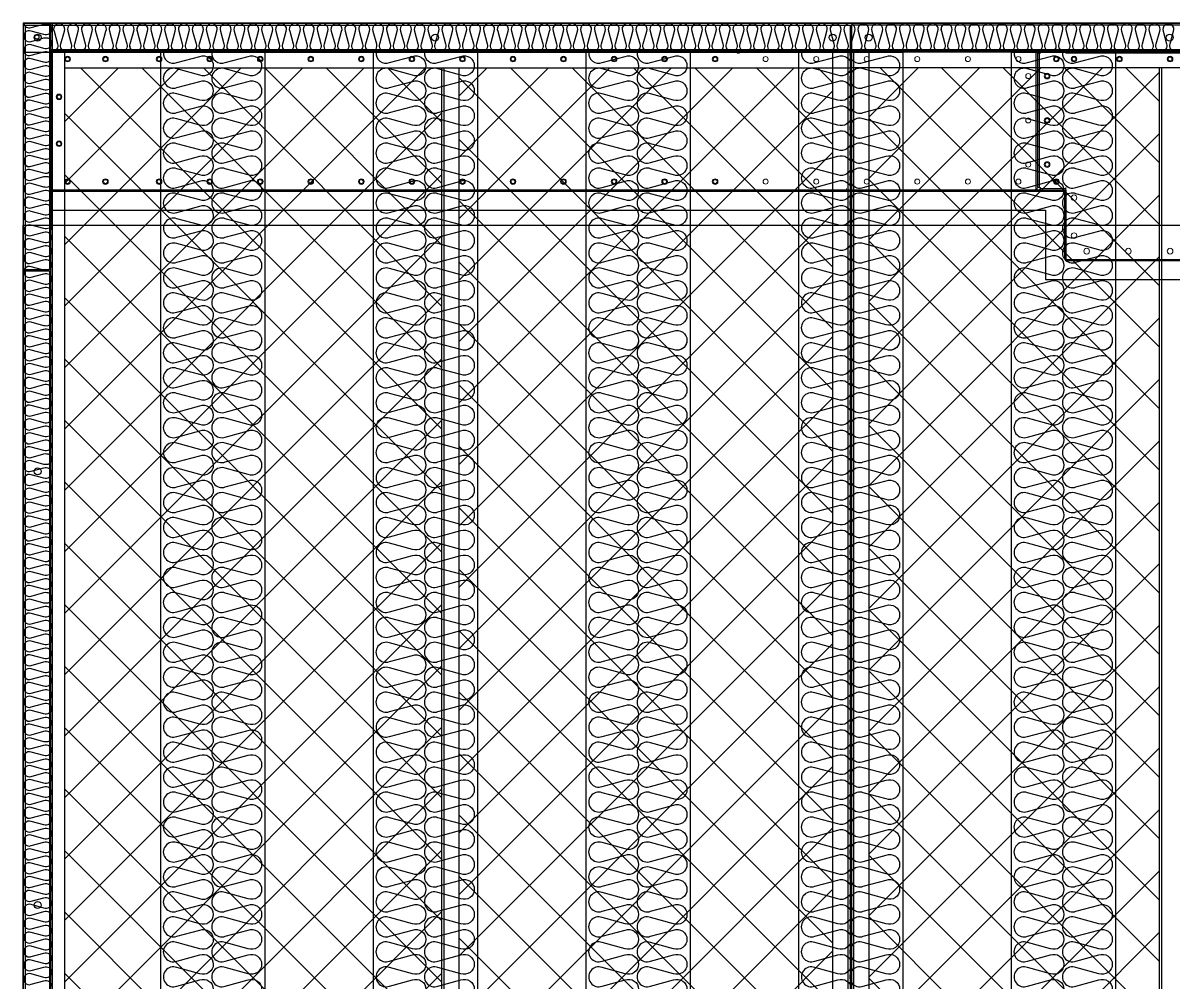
# Model space of a CAD drawing. Header units: millimetres. Extents: x 2340 to 31747, y 2051 to 22846.
# Drawn here: x 21337 to 22993, y 10599 to 11980 of the extents above; entities that cross this region are included whole.
import ezdxf

# ---------------------------------------------------------------- set-up
doc = ezdxf.new("R2010")
doc.units = ezdxf.units.MM
doc.linetypes.add('HIDDEN', pattern=[0.375, 0.25, -0.125])
doc.layers.add('SMS', color=220, linetype='Continuous')
doc.layers.add('숨은선', color=5, linetype='HIDDEN')

# ---------------------------------------------------------------- blocks, each defined once
blk = doc.blocks.new('sp 300rt')
at = {"color": 7}
for p, q in [((-53856.4, -79719.9), (-53856.4, -82797.9)), ((-53706.4, -79719.9), (-53706.4, -82797.9))]:
    blk.add_line(p, q, dxfattribs=at)
blk.add_line((-53856.4, -79719.9), (-53706.4, -79719.9))
at = {"layer": 'SMS', "color": 5}
for points in [[(-53852.3, -79719.9, 0.560142), (-53833, -79734.8), (-53800.1, -79725.9, -0.524856), (-53780.6, -79739.4, -0.524856), (-53800.1, -79752.8), (-53833, -79743.9, 1.449198), (-53833, -79770.8), (-53800.1, -79761.9, -0.524856), (-53780.6, -79775.3, -0.524856), (-53800.1, -79788.7), (-53833, -79779.8, 1.449198), (-53833, -79806.7), (-53800.1, -79797.8, -0.524856), (-53780.6, -79811.2, -0.524856), (-53800.1, -79824.6), (-53833, -79815.7, 1.449198), (-53833, -79842.6), (-53800.1, -79833.7, -0.524856), (-53780.6, -79847.1, -0.524856), (-53800.1, -79860.5), (-53833, -79851.6, 1.449198), (-53833, -79878.5), (-53800.1, -79869.6, -0.524856), (-53780.6, -79883, -0.524856), (-53800.1, -79896.4), (-53833, -79887.5, 1.449198), (-53833, -79914.4), (-53800.1, -79905.5, -0.524856), (-53780.6, -79918.9, -0.524856), (-53800.1, -79932.4), (-53833, -79923.4, 1.449198), (-53833, -79950.3), (-53800.1, -79941.4, -0.524856), (-53780.6, -79954.8, -0.524856), (-53800.1, -79968.3), (-53833, -79959.4, 1.449198), (-53833, -79986.2), (-53800.1, -79977.3, -0.524856), (-53780.6, -79990.7, -0.524856), (-53800.1, -80004.2), (-53833, -79995.3, 1.449198), (-53833, -80022.1), (-53800.1, -80013.2, -0.524856), (-53780.6, -80026.7, -0.524856), (-53800.1, -80040.1), (-53833, -80031.2, 1.449198), (-53833, -80058), (-53800.1, -80049.1, -0.524856), (-53780.6, -80062.6, -0.524856), (-53800.1, -80076), (-53833, -80067.1, 1.449198), (-53833, -80093.9), (-53800.1, -80085, -0.524856), (-53780.6, -80098.5, -0.524856), (-53800.1, -80111.9), (-53833, -80103, 1.449198), (-53833, -80129.9), (-53800.1, -80121, -0.524856), (-53780.6, -80134.4, -0.417249), (-53795.1, -80148.7)], [(-53782.7, -79719.9, 0.560142), (-53763.3, -79734.8), (-53730.4, -79725.9, -0.524856), (-53711, -79739.4, -0.524856), (-53730.4, -79752.8), (-53763.3, -79743.9, 1.449198), (-53763.3, -79770.8), (-53730.4, -79761.9, -0.524856), (-53711, -79775.3, -0.524856), (-53730.4, -79788.7), (-53763.3, -79779.8, 1.449198), (-53763.3, -79806.7), (-53730.4, -79797.8, -0.524856), (-53711, -79811.2, -0.524856), (-53730.4, -79824.6), (-53763.3, -79815.7, 1.449198), (-53763.3, -79842.6), (-53730.4, -79833.7, -0.524856), (-53711, -79847.1, -0.524856), (-53730.4, -79860.5), (-53763.3, -79851.6, 1.449198), (-53763.3, -79878.5), (-53730.4, -79869.6, -0.524856), (-53711, -79883, -0.524856), (-53730.4, -79896.4), (-53763.3, -79887.5, 1.449198), (-53763.3, -79914.4), (-53730.4, -79905.5, -0.524856), (-53711, -79918.9, -0.524856), (-53730.4, -79932.4), (-53763.3, -79923.4, 1.449198), (-53763.3, -79950.3), (-53730.4, -79941.4, -0.524856), (-53711, -79954.8, -0.524856), (-53730.4, -79968.3), (-53763.3, -79959.4, 1.449198), (-53763.3, -79986.2), (-53730.4, -79977.3, -0.524856), (-53711, -79990.7, -0.524856), (-53730.4, -80004.2), (-53763.3, -79995.3, 1.449198), (-53763.3, -80022.1), (-53730.4, -80013.2, -0.524856), (-53711, -80026.7, -0.524856), (-53730.4, -80040.1), (-53763.3, -80031.2, 1.449198), (-53763.3, -80058), (-53730.4, -80049.1, -0.524856), (-53711, -80062.6, -0.524856), (-53730.4, -80076), (-53763.3, -80067.1, 1.449198), (-53763.3, -80093.9), (-53730.4, -80085, -0.524856), (-53711, -80098.5, -0.524856), (-53730.4, -80111.9), (-53763.3, -80103, 1.449198), (-53763.3, -80129.9), (-53730.4, -80121, -0.524856), (-53711, -80134.4, -0.417249), (-53725.5, -80148.7)], [(-53852, -80120, 0.446849), (-53833, -80129.9), (-53800.1, -80121, -0.524856), (-53780.6, -80134.4, -0.524856), (-53800.1, -80147.8), (-53833, -80138.9, 1.449198), (-53833, -80165.8), (-53800.1, -80156.9, -0.524856), (-53780.6, -80170.3, -0.524856), (-53800.1, -80183.7), (-53833, -80174.8, 1.449198), (-53833, -80201.7), (-53800.1, -80192.8, -0.524856), (-53780.6, -80206.2, -0.524856), (-53800.1, -80219.6), (-53833, -80210.7, 1.449198), (-53833, -80237.6), (-53800.1, -80228.7, -0.524856), (-53780.6, -80242.1, -0.524856), (-53800.1, -80255.5), (-53833, -80246.6, 1.449198), (-53833, -80273.5), (-53800.1, -80264.6, -0.524856), (-53780.6, -80278, -0.524856), (-53800.1, -80291.5), (-53833, -80282.5, 1.449198), (-53833, -80309.4), (-53800.1, -80300.5, -0.524856), (-53780.6, -80313.9, -0.524856), (-53800.1, -80327.4), (-53833, -80318.5, 1.449198), (-53833, -80345.3), (-53800.1, -80336.4, -0.524856), (-53780.6, -80349.8, -0.524856), (-53800.1, -80363.3), (-53833, -80354.4, 1.449198), (-53833, -80381.2), (-53800.1, -80372.3, -0.524856), (-53780.6, -80385.8, -0.524856), (-53800.1, -80399.2), (-53833, -80390.3, 1.449198), (-53833, -80417.1), (-53800.1, -80408.2, -0.524856), (-53780.6, -80421.7, -0.524856), (-53800.1, -80435.1), (-53833, -80426.2, 1.449198), (-53833, -80453), (-53800.1, -80444.1, -0.524856), (-53780.6, -80457.6, -0.524856), (-53800.1, -80471), (-53833, -80462.1, 1.449198), (-53833, -80489), (-53800.1, -80480.1, -0.524856), (-53780.6, -80493.5, -0.524856), (-53800.1, -80506.9), (-53833, -80498, 1.449198), (-53833, -80524.9), (-53800.1, -80516, -0.524856), (-53780.6, -80529.4, -0.524856), (-53800.1, -80542.8), (-53833, -80533.9, 1.449198), (-53833, -80560.8), (-53800.1, -80551.9, -0.524856), (-53780.6, -80565.3, -0.524856), (-53800.1, -80578.7), (-53833, -80569.8, 1.449198), (-53833, -80596.7), (-53800.1, -80587.8, -0.524856), (-53780.6, -80601.2, -0.524856), (-53800.1, -80614.6), (-53833, -80605.7, 1.449198), (-53833, -80632.6), (-53800.1, -80623.7, -0.524856), (-53780.6, -80637.1, -0.524856), (-53800.1, -80650.6), (-53833, -80641.6, 1.449198), (-53833, -80668.5), (-53800.1, -80659.6, -0.524856), (-53780.6, -80673, -0.524856), (-53800.1, -80686.5), (-53833, -80677.6, 1.449198), (-53833, -80704.4), (-53800.1, -80695.5, -0.524856), (-53780.6, -80708.9, -0.524856), (-53800.1, -80722.4), (-53833, -80713.5, 1.449198), (-53833, -80740.3), (-53800.1, -80731.4, -0.524856), (-53780.6, -80744.9, -0.524856), (-53800.1, -80758.3), (-53833, -80749.4, 1.449198), (-53833, -80776.2), (-53800.1, -80767.3, -0.524856), (-53780.6, -80780.8, -0.524856), (-53800.1, -80794.2), (-53833, -80785.3, 1.449198), (-53833, -80812.1), (-53800.1, -80803.2, -0.524856), (-53780.6, -80816.7, -0.524856), (-53800.1, -80830.1), (-53833, -80821.2, 1.449198), (-53833, -80848.1), (-53800.1, -80839.2, -0.524856), (-53780.6, -80852.6, -0.524856), (-53800.1, -80866), (-53833, -80857.1, 1.449198), (-53833, -80884), (-53800.1, -80875.1, -0.524856), (-53780.6, -80888.5, -0.524856), (-53800.1, -80901.9), (-53833, -80893, 1.449198), (-53833, -80919.9), (-53800.1, -80911, -0.524856), (-53780.6, -80924.4, -0.524856), (-53800.1, -80937.8), (-53833, -80928.9, 1.449198), (-53833, -80955.8), (-53800.1, -80946.9, -0.524856), (-53780.6, -80960.3, -0.524856), (-53800.1, -80973.7), (-53833, -80964.8, 1.449198), (-53833, -80991.7), (-53800.1, -80982.8, -0.524856), (-53780.6, -80996.2, -0.524856), (-53800.1, -81009.7), (-53833, -81000.7, 1.449198), (-53833, -81027.6), (-53800.1, -81018.7, -0.524856), (-53780.6, -81032.1, -0.524856), (-53800.1, -81045.6), (-53833, -81036.7, 1.449198), (-53833, -81063.5), (-53800.1, -81054.6, -0.524856), (-53780.6, -81068, -0.524856)], [(-53782.3, -80120, 0.446849), (-53763.3, -80129.9), (-53730.4, -80121, -0.524856), (-53711, -80134.4, -0.524856), (-53730.4, -80147.8), (-53763.3, -80138.9, 1.449198), (-53763.3, -80165.8), (-53730.4, -80156.9, -0.524856), (-53711, -80170.3, -0.524856), (-53730.4, -80183.7), (-53763.3, -80174.8, 1.449198), (-53763.3, -80201.7), (-53730.4, -80192.8, -0.524856), (-53711, -80206.2, -0.524856), (-53730.4, -80219.6), (-53763.3, -80210.7, 1.449198), (-53763.3, -80237.6), (-53730.4, -80228.7, -0.524856), (-53711, -80242.1, -0.524856), (-53730.4, -80255.5), (-53763.3, -80246.6, 1.449198), (-53763.3, -80273.5), (-53730.4, -80264.6, -0.524856), (-53711, -80278, -0.524856), (-53730.4, -80291.5), (-53763.3, -80282.5, 1.449198), (-53763.3, -80309.4), (-53730.4, -80300.5, -0.524856), (-53711, -80313.9, -0.524856), (-53730.4, -80327.4), (-53763.3, -80318.5, 1.449198), (-53763.3, -80345.3), (-53730.4, -80336.4, -0.524856), (-53711, -80349.8, -0.524856), (-53730.4, -80363.3), (-53763.3, -80354.4, 1.449198), (-53763.3, -80381.2), (-53730.4, -80372.3, -0.524856), (-53711, -80385.8, -0.524856), (-53730.4, -80399.2), (-53763.3, -80390.3, 1.449198), (-53763.3, -80417.1), (-53730.4, -80408.2, -0.524856), (-53711, -80421.7, -0.524856), (-53730.4, -80435.1), (-53763.3, -80426.2, 1.449198), (-53763.3, -80453), (-53730.4, -80444.1, -0.524856), (-53711, -80457.6, -0.524856), (-53730.4, -80471), (-53763.3, -80462.1, 1.449198), (-53763.3, -80489), (-53730.4, -80480.1, -0.524856), (-53711, -80493.5, -0.524856), (-53730.4, -80506.9), (-53763.3, -80498, 1.449198), (-53763.3, -80524.9), (-53730.4, -80516, -0.524856), (-53711, -80529.4, -0.524856), (-53730.4, -80542.8), (-53763.3, -80533.9, 1.449198), (-53763.3, -80560.8), (-53730.4, -80551.9, -0.524856), (-53711, -80565.3, -0.524856), (-53730.4, -80578.7), (-53763.3, -80569.8, 1.449198), (-53763.3, -80596.7), (-53730.4, -80587.8, -0.524856), (-53711, -80601.2, -0.524856), (-53730.4, -80614.6), (-53763.3, -80605.7, 1.449198), (-53763.3, -80632.6), (-53730.4, -80623.7, -0.524856), (-53711, -80637.1, -0.524856), (-53730.4, -80650.6), (-53763.3, -80641.6, 1.449198), (-53763.3, -80668.5), (-53730.4, -80659.6, -0.524856), (-53711, -80673, -0.524856), (-53730.4, -80686.5), (-53763.3, -80677.6, 1.449198), (-53763.3, -80704.4), (-53730.4, -80695.5, -0.524856), (-53711, -80708.9, -0.524856), (-53730.4, -80722.4), (-53763.3, -80713.5, 1.449198), (-53763.3, -80740.3), (-53730.4, -80731.4, -0.524856), (-53711, -80744.9, -0.524856), (-53730.4, -80758.3), (-53763.3, -80749.4, 1.449198), (-53763.3, -80776.2), (-53730.4, -80767.3, -0.524856), (-53711, -80780.8, -0.524856), (-53730.4, -80794.2), (-53763.3, -80785.3, 1.449198), (-53763.3, -80812.1), (-53730.4, -80803.2, -0.524856), (-53711, -80816.7, -0.524856), (-53730.4, -80830.1), (-53763.3, -80821.2, 1.449198), (-53763.3, -80848.1), (-53730.4, -80839.2, -0.524856), (-53711, -80852.6, -0.524856), (-53730.4, -80866), (-53763.3, -80857.1, 1.449198), (-53763.3, -80884), (-53730.4, -80875.1, -0.524856), (-53711, -80888.5, -0.524856), (-53730.4, -80901.9), (-53763.3, -80893, 1.449198), (-53763.3, -80919.9), (-53730.4, -80911, -0.524856), (-53711, -80924.4, -0.524856), (-53730.4, -80937.8), (-53763.3, -80928.9, 1.449198), (-53763.3, -80955.8), (-53730.4, -80946.9, -0.524856), (-53711, -80960.3, -0.524856), (-53730.4, -80973.7), (-53763.3, -80964.8, 1.449198), (-53763.3, -80991.7), (-53730.4, -80982.8, -0.524856), (-53711, -80996.2, -0.524856), (-53730.4, -81009.7), (-53763.3, -81000.7, 1.449198), (-53763.3, -81027.6), (-53730.4, -81018.7, -0.524856), (-53711, -81032.1, -0.524856), (-53730.4, -81045.6), (-53763.3, -81036.7, 1.449198), (-53763.3, -81063.5), (-53730.4, -81054.6, -0.524856), (-53711, -81068, -0.524856)]]:
    blk.add_lwpolyline(points, format="xyb", dxfattribs=at)
blk = doc.blocks.new('SCR 300')
at = {"ltscale": 500}
h = blk.add_hatch(dxfattribs=at)
h.set_pattern_fill('ANSI37', color=251, scale=500)
h.set_pattern_definition([(45, (-85149.36, -101779.02), (-44.19417, 44.19417), []), (135, (-85149.36, -101779.02), (-44.19417, -44.19417), [])])
h.paths.add_polyline_path([(-57346.5, -86135.2), (-57889.3, -86135.2), (-57889.3, -89168.2), (-57346.5, -89168.2)])
h = blk.add_hatch(dxfattribs=at)
h.set_pattern_fill('ANSI37', color=251, scale=500)
h.set_pattern_definition([(45, (-84972.36, -101779.02), (-44.19417, 44.19417), []), (135, (-84972.36, -101779.02), (-44.19417, -44.19417), [])])
h.paths.add_polyline_path([(-56783.9, -86135.2), (-57321.5, -86135.2), (-57321.5, -89168.2), (-56783.9, -89168.2)])
h = blk.add_hatch(dxfattribs=at)
h.set_pattern_fill('ANSI37', color=251, scale=500)
h.set_pattern_definition([(45, (-85324.46, -101779.02), (-44.19417, 44.19417), []), (135, (-85324.46, -101779.02), (-44.19417, -44.19417), [])])
h.paths.add_polyline_path([(-56731.6, -89168.2), (-56313.8, -89168.2), (-56313.8, -86135.2), (-56731.6, -86135.2)])
at = {"color": 251, "ltscale": 500}
for p, q in [((-57945.8, -86073.7), (-57945.8, -89229.7)), ((-57945.8, -86073.7), (-56758.8, -86073.7)), ((-57944.8, -86073.7), (-56758.8, -86073.7)), ((-56758.8, -86073.7), (-56758.8, -89229.7)), ((-56756.8, -86073.7), (-56756.8, -89229.7)), ((-55840.2, -86073.7), (-56756.8, -86073.7)), ((-55840.2, -86073.7), (-56756.8, -86073.7)), ((-57945.8, -86112.7), (-56758.8, -86112.7)), ((-57909.3, -86110.2), (-57909.3, -89193.2)), ((-57909.3, -86110.2), (-56758.8, -86110.2)), ((-57906.8, -86112.7), (-57906.8, -89190.7)), ((-57889.3, -86112.7), (-57889.3, -89190.7)), ((-56783.9, -86112.7), (-56783.9, -89190.7)), ((-56761.9, -86112.7), (-56761.9, -89190.7)), ((-55840.2, -86110.2), (-56756.8, -86110.2)), ((-55840.2, -86112.7), (-56756.8, -86112.7)), ((-56753.6, -86112.7), (-56753.6, -89190.7)), ((-56731.6, -86112.7), (-56731.6, -89190.7)), ((-57889.3, -86135.2), (-56758.8, -86135.2)), ((-57346.5, -86135.2), (-57346.5, -89168.2)), ((-57343.5, -86135.2), (-57343.5, -89168.2)), ((-57321.5, -86135.2), (-57321.5, -89168.2)), ((-55840.2, -86135.2), (-56756.8, -86135.2)), ((-56313.8, -86135.2), (-56313.8, -89168.2)), ((-56310.8, -86135.2), (-56310.8, -89168.2))]:
    blk.add_line(p, q, dxfattribs=at)
for centre in [(-57927.8, -86091.7), (-57355.8, -86091.7), (-56783.8, -86091.7), (-56731.8, -86091.7), (-56298.8, -86091.7), (-57927.8, -86715.7), (-57927.8, -87339.7)]:
    blk.add_circle(centre, 5, dxfattribs=at)
blk = doc.blocks.new('2')
for p, q in [((21337, 11980.2), (21337, 11625.7)), ((21337, 11980.2), (21375.2, 11980.2)), ((23792, 11980.2), (21337, 11980.2)), ((21337, 11980.2), (21337, 8780.2)), ((21375.2, 11980.2), (21375.2, 11625.7)), ((21377, 11940.2), (21377, 11980.2)), ((21377, 11980.2), (24597.9, 11980.2)), ((21377, 11942), (24597.9, 11942)), ((21377, 11940.2), (21377, 11740.2)), ((21442, 11940.2), (24463.8, 11940.2)), ((21377, 11740.2), (22837.5, 11740.2)), ((21377, 11740.2), (21377, 11682.5)), ((21377, 11738.4), (22835.6, 11738.4)), ((22835.6, 11738.4), (22835.6, 11640.2)), ((22837.5, 11740.2), (22837.5, 11640.2)), ((21377, 11711.1), (22808.4, 11711.1)), ((22808.4, 11711.1), (22808.4, 11611.1)), ((22837.5, 11640.2), (23137.5, 11640.2)), ((22837.5, 11638.4), (23137.5, 11638.4)), ((21337, 11625.7), (21375.2, 11625.7)), ((21337, 11623.9), (21337, 9236.5)), ((21337, 11623.9), (21375.2, 11623.9)), ((21375.2, 11623.9), (21375.2, 9236.5)), ((22808.4, 11611.1), (23166.6, 11611.1))]:
    blk.add_line(p, q)
at = {"color": 7}
for p, q in [((21337, 11980.2), (23792, 11980.2)), ((21337, 11980.2), (21337, 8780.2)), ((21379, 11980.2), (21379, 8860.2)), ((24595, 11938.2), (21379, 11938.2))]:
    blk.add_line(p, q, dxfattribs=at)
at = {"color": 7, "lineweight": 15}
for p, q in [((21386.6, 11940.2), (21386.6, 11938.4)), ((21386.6, 11940.2), (21386.6, 11938.4)), ((21394.7, 11940.2), (21394.7, 11938.4)), ((21394.7, 11940.2), (21394.7, 11938.4)), ((21404.3, 11940.2), (21404.3, 11938.4)), ((21423.4, 11940.2), (21423.4, 11938.4)), ((21433.8, 11940.2), (21433.8, 11938.4)), ((21442, 11940.2), (22364.7, 11940.2)), ((24463.8, 11940.2), (21442, 11940.2)), ((21442, 11940.2), (21442, 11938.4)), ((21442, 11938.4), (22364.7, 11938.4)), ((21442, 11938.4), (24463.8, 11938.4)), ((21652.9, 11940.2), (21652.9, 11938.4)), ((21661.1, 11940.2), (21661.1, 11938.4)), ((21722, 11940.2), (21722, 11938.4)), ((21722.5, 11940.2), (21722.5, 11938.4)), ((21730.2, 11940.2), (21730.2, 11938.4)), ((21791.1, 11940.2), (21791.1, 11938.4)), ((21799.3, 11940.2), (21799.3, 11938.4)), ((21860.2, 11940.2), (21860.2, 11938.4)), ((21868.4, 11940.2), (21868.4, 11938.4)), ((21929.3, 11940.2), (21929.3, 11938.4)), ((21937.5, 11940.2), (21937.5, 11938.4)), ((21945.2, 11940.2), (21945.2, 11938.4)), ((21998.4, 11940.2), (21998.4, 11938.4)), ((22006.6, 11940.2), (22006.6, 11938.4)), ((22020.2, 11940.2), (22020.2, 11938.4)), ((22028.4, 11940.2), (22028.4, 11938.4)), ((22089.3, 11940.2), (22089.3, 11938.4)), ((22095.2, 11940.2), (22095.2, 11938.4)), ((22097.5, 11940.2), (22097.5, 11938.4)), ((22158.4, 11940.2), (22158.4, 11938.4)), ((22166.6, 11940.2), (22166.6, 11938.4)), ((22227.5, 11940.2), (22227.5, 11938.4)), ((22235.6, 11940.2), (22235.6, 11938.4)), ((22273.4, 11940.2), (22273.4, 11938.4)), ((22296.6, 11940.2), (22296.6, 11938.4)), ((22304.7, 11940.2), (22304.7, 11938.4)), ((22364.7, 11938.4), (22364.7, 11940.2)), ((22364.7, 11937), (22364.7, 11938.4)), ((22364.7, 11937), (22366.1, 11937)), ((22365.6, 11940.2), (22365.6, 11938.4)), ((22367.9, 11937), (22366.1, 11937)), ((22371.6, 11940.2), (22369.7, 11940.2)), ((22372.9, 11940.2), (22371.6, 11940.2)), ((22792.9, 11940.2), (22372.9, 11940.2)), ((22373.8, 11940.2), (22373.8, 11938.4)), ((22434.7, 11940.2), (22434.7, 11938.4)), ((22442.9, 11940.2), (22442.9, 11938.4)), ((22454.3, 11940.2), (22454.3, 11938.4)), ((22473.4, 11940.2), (22473.4, 11938.4)), ((22482, 11940.2), (22482, 11938.4)), ((22482, 11940.2), (22482, 11938.4)), ((22490.2, 11940.2), (22490.2, 11938.4)), ((22490.2, 11940.2), (22490.2, 11938.4)), ((22510.6, 11940.2), (22510.6, 11938.4)), ((22510.6, 11940.2), (22510.6, 11938.4)), ((22518.8, 11940.2), (22518.8, 11938.4)), ((22518.8, 11940.2), (22518.8, 11938.4)), ((22527.9, 11940.2), (22527.9, 11938.4)), ((22557.9, 11940.2), (22557.9, 11938.4)), ((22566.1, 11940.2), (22566.1, 11938.4)), ((22627, 11940.2), (22627, 11938.4)), ((22635.2, 11940.2), (22635.2, 11938.4)), ((22696.1, 11940.2), (22696.1, 11938.4)), ((22704.3, 11940.2), (22704.3, 11938.4)), ((22765.2, 11940.2), (22765.2, 11938.4)), ((22773.4, 11940.2), (22773.4, 11938.4)), ((22792.9, 11940.2), (22794.3, 11940.2)), ((22794.3, 11940.2), (22794.3, 11740.2)), ((22796.1, 11940.2), (22794.3, 11940.2)), ((22796.1, 11940.2), (22796.1, 11740.2)), ((22797.9, 11743.4), (22797.9, 11937)), ((22799.7, 11937), (22797.9, 11937)), ((22801.1, 11937), (22799.7, 11937)), ((22799.7, 11743.4), (22799.7, 11937)), ((22801.1, 11938.4), (22801.1, 11940.2)), ((22801.1, 11940.2), (22837.5, 11940.2)), ((22801.1, 11938.4), (22837.5, 11938.4)), ((22801.1, 11937), (22801.1, 11938.4)), ((22834.3, 11940.2), (22834.3, 11938.4)), ((22837.5, 11938.4), (22837.5, 11940.2)), ((22837.5, 11937), (22837.5, 11938.4)), ((23137.5, 11937), (22837.5, 11937)), ((22842.5, 11940.2), (22842.5, 11938.4)), ((22866.1, 11940.2), (22866.1, 11938.4)), ((22903.4, 11940.2), (22903.4, 11938.4)), ((22911.6, 11940.2), (22911.6, 11938.4)), ((22972.5, 11940.2), (22972.5, 11938.4)), ((22980.6, 11940.2), (22980.6, 11938.4)), ((22522, 11740.2), (22522, 11742)), ((22527.5, 11740.2), (22527.5, 11742)), ((22794.7, 11740.2), (22794.7, 11742)), ((22797.9, 11743.4), (22799.7, 11743.4)), ((22801.1, 11743.4), (22799.7, 11743.4)), ((22800.2, 11740.2), (22800.2, 11742)), ((22801.1, 11743.4), (22801.1, 11742)), ((22837.5, 11742), (22801.1, 11742)), ((22801.1, 11742), (22801.1, 11740.2)), ((22837.5, 11743.4), (22837.5, 11742)), ((22837.5, 11743.4), (22837.5, 11742)), ((22837.5, 11740.2), (22837.5, 11742)), ((21377, 11740.2), (22837.5, 11740.2)), ((22372.9, 11740.2), (22792.9, 11740.2)), ((22792.9, 11740.2), (22794.3, 11740.2)), ((22794.3, 11740.2), (22796.1, 11740.2)), ((22837.5, 11740.2), (22801.1, 11740.2)), ((22837.5, 11740.2), (22837.5, 11640.2)), ((23137.5, 11640.2), (22837.5, 11640.2))]:
    blk.add_line(p, q, dxfattribs=at)
at = {"ltscale": 500, "elevation": 0}
blk.add_lwpolyline([(21337, 11689.2), (24637.9, 11689.2), (24637.9, 8780.1), (21337, 8780.1)], close=True, dxfattribs=at)
blk.add_circle((21357, 11960.2), 3)
at = {"color": 7, "lineweight": 15}
for centre, radius in [((21401.1, 11928.4), 4.09), ((21401.1, 11928.4), 2.73), ((21455.6, 11928.4), 4.09), ((21455.6, 11928.4), 2.73), ((21532.9, 11928.4), 4.09), ((21532.9, 11928.4), 2.73), ((21605.6, 11928.4), 4.09), ((21605.6, 11928.4), 2.73), ((21678.4, 11928.4), 4.09), ((21678.4, 11928.4), 2.73), ((21751.1, 11928.4), 4.09), ((21751.1, 11928.4), 2.73), ((21823.8, 11928.4), 4.09), ((21823.8, 11928.4), 2.73), ((21896.6, 11928.4), 4.09), ((21896.6, 11928.4), 2.73), ((21969.3, 11928.4), 4.09), ((21969.3, 11928.4), 2.73), ((22042, 11928.4), 4.09), ((22042, 11928.4), 2.73), ((22114.7, 11928.4), 4.09), ((22114.7, 11928.4), 2.73), ((22187.5, 11928.4), 4.09), ((22187.5, 11928.4), 2.73), ((22260.2, 11928.4), 4.09), ((22260.2, 11928.4), 2.73), ((22332.9, 11928.4), 4.09), ((22332.9, 11928.4), 2.73), ((22405.6, 11928.4), 3.64), ((22405.6, 11928.4), 3.64), ((22478.4, 11928.4), 3.64), ((22478.4, 11928.4), 3.64), ((22551.1, 11928.4), 3.64), ((22551.1, 11928.4), 3.64), ((22623.8, 11928.4), 3.64), ((22623.8, 11928.4), 3.64), ((22696.6, 11928.4), 3.64), ((22696.6, 11928.4), 3.64), ((22769.3, 11928.4), 3.64), ((22769.3, 11928.4), 3.64), ((22823.8, 11928.4), 4.09), ((22823.8, 11928.4), 2.73), ((22849.3, 11928.4), 4.09), ((22849.3, 11928.4), 2.73), ((22914.7, 11928.4), 4.09), ((22914.7, 11928.4), 2.73), ((22987.5, 11928.4), 4.09), ((22987.5, 11928.4), 2.73), ((22810.6, 11903.9), 4.09), ((22783.4, 11903.9), 3.64), ((22783.4, 11903.9), 3.64), ((22810.6, 11903.9), 2.73), ((21388.8, 11873.9), 4.09), ((21388.8, 11873.9), 2.73), ((22783.4, 11840.2), 3.64), ((22810.6, 11840.2), 4.09), ((22810.6, 11840.2), 2.73), ((21388.8, 11806.6), 4.09), ((21388.8, 11806.6), 2.73), ((22783.4, 11776.6), 3.64), ((22810.6, 11776.6), 4.09), ((22810.6, 11776.6), 2.73), ((21401.1, 11752), 4.09), ((21401.1, 11752), 2.73), ((21455.6, 11752), 4.09), ((21455.6, 11752), 2.73), ((21532.9, 11752), 4.09), ((21532.9, 11752), 2.73), ((21605.6, 11752), 4.09), ((21605.6, 11752), 2.73), ((21678.4, 11752), 4.09), ((21678.4, 11752), 2.73), ((21751.1, 11752), 4.09), ((21751.1, 11752), 2.73), ((21823.8, 11752), 4.09), ((21823.8, 11752), 2.73), ((21896.6, 11752), 4.09), ((21896.6, 11752), 2.73), ((21969.3, 11752), 4.09), ((21969.3, 11752), 2.73), ((22042, 11752), 4.09), ((22042, 11752), 2.73), ((22114.7, 11752), 4.09), ((22114.7, 11752), 2.73), ((22187.5, 11752), 4.09), ((22187.5, 11752), 2.73), ((22260.2, 11752), 4.09), ((22260.2, 11752), 2.73), ((22332.9, 11752), 4.09), ((22332.9, 11752), 2.73), ((22405.6, 11752), 3.64), ((22405.6, 11752), 3.64), ((22478.4, 11752), 3.64), ((22478.4, 11752), 3.64), ((22551.1, 11752), 3.64), ((22551.1, 11752), 3.64), ((22623.8, 11752), 3.64), ((22623.8, 11752), 3.64), ((22696.6, 11752), 3.64), ((22696.6, 11752), 3.64), ((22769.3, 11752), 3.64), ((22769.3, 11752), 3.64), ((22823.8, 11752), 4.09), ((22823.8, 11752), 2.73), ((22849.3, 11728.9), 4.09), ((22849.3, 11674.3), 4.09), ((22867.5, 11652), 4.09), ((22927.5, 11652), 4.09), ((22987.5, 11652), 4.09)]:
    blk.add_circle(centre, radius, dxfattribs=at)
at = {"layer": 'SMS', "color": 5}
for points in [[(21338, 11980.2, 0.487644), (21348.8, 11973.7), (21367.1, 11978.7, -0.524856), (21377.9, 11971.2, -0.524856), (21367.1, 11963.7), (21348.8, 11968.7, 1.449198), (21348.8, 11953.8), (21367.1, 11958.7, -0.524856), (21377.9, 11951.2, -0.524856), (21367.1, 11943.8), (21348.8, 11948.7, 1.449198), (21348.8, 11933.8), (21367.1, 11938.8, -0.524856), (21377.9, 11931.3, -0.524856), (21367.1, 11923.8), (21348.8, 11928.8, 1.449198), (21348.8, 11913.9), (21367.1, 11918.8, -0.524856), (21377.9, 11911.3, -0.524856), (21367.1, 11903.9), (21348.8, 11908.8, 1.449198), (21348.8, 11893.9), (21367.1, 11898.9, -0.524856), (21377.9, 11891.4, -0.524856), (21367.1, 11883.9), (21348.8, 11888.9, 1.449198), (21348.8, 11874), (21367.1, 11878.9, -0.524856), (21377.9, 11871.4, -0.524856), (21367.1, 11864), (21348.8, 11868.9, 1.449198), (21348.8, 11854), (21367.1, 11859, -0.524856), (21377.9, 11851.5, -0.524856), (21367.1, 11844), (21348.8, 11849, 1.449198), (21348.8, 11834.1), (21367.1, 11839, -0.524856), (21377.9, 11831.5, -0.524856), (21367.1, 11824.1), (21348.8, 11829, 1.449198), (21348.8, 11814.1), (21367.1, 11819.1, -0.524856), (21377.9, 11811.6, -0.524856), (21367.1, 11804.1), (21348.8, 11809.1, 1.449198), (21348.8, 11794.2), (21367.1, 11799.1, -0.524856), (21377.9, 11791.6, -0.524856), (21367.1, 11784.2), (21348.8, 11789.1, 1.449198), (21348.8, 11774.2), (21367.1, 11779.2, -0.524856), (21377.9, 11771.7, -0.417249), (21369.8, 11763.7)], [(21506.8, 11979, 0.446849), (21501.3, 11968.5), (21506.2, 11950.2, -0.524856), (21498.8, 11939.4, -0.524856), (21491.3, 11950.2), (21496.3, 11968.5, 1.449198), (21481.3, 11968.5), (21486.3, 11950.2, -0.524856), (21478.8, 11939.4, -0.524856), (21471.4, 11950.2), (21476.3, 11968.5, 1.449198), (21461.4, 11968.5), (21466.3, 11950.2, -0.524856), (21458.9, 11939.4, -0.524856), (21451.4, 11950.2), (21456.4, 11968.5, 1.449198), (21441.4, 11968.5), (21446.4, 11950.2, -0.524856), (21438.9, 11939.4, -0.524856), (21431.5, 11950.2), (21436.4, 11968.5, 1.449198), (21421.5, 11968.5), (21426.4, 11950.2, -0.524856), (21419, 11939.4, -0.524856), (21411.5, 11950.2), (21416.5, 11968.5, 1.449198), (21401.5, 11968.5), (21406.5, 11950.2, -0.524856), (21399, 11939.4, -0.524856), (21391.6, 11950.2), (21396.5, 11968.5, 1.449198), (21381.6, 11968.5), (21386.5, 11950.2, -0.524856), (21379.1, 11939.4, -0.002076), (21379, 11939.4, -0.002076)], [(22085.3, 11979, 0.446849), (22079.8, 11968.5), (22084.8, 11950.2, -0.524856), (22077.3, 11939.4, -0.524856), (22069.9, 11950.2), (22074.8, 11968.5, 1.449198), (22059.9, 11968.5), (22064.8, 11950.2, -0.524856), (22057.4, 11939.4, -0.524856), (22049.9, 11950.2), (22054.9, 11968.5, 1.449198), (22039.9, 11968.5), (22044.9, 11950.2, -0.524856), (22037.4, 11939.4, -0.524856), (22030, 11950.2), (22034.9, 11968.5, 1.449198), (22020, 11968.5), (22024.9, 11950.2, -0.524856), (22017.5, 11939.4, -0.524856), (22010, 11950.2), (22015, 11968.5, 1.449198), (22000, 11968.5), (22005, 11950.2, -0.524856), (21997.5, 11939.4, -0.524856), (21990.1, 11950.2), (21995, 11968.5, 1.449198), (21980.1, 11968.5), (21985, 11950.2, -0.524856), (21977.6, 11939.4, -0.524856), (21970.1, 11950.2), (21975.1, 11968.5, 1.449198), (21960.1, 11968.5), (21965.1, 11950.2, -0.524856), (21957.6, 11939.4, -0.524856), (21950.2, 11950.2), (21955.1, 11968.5, 1.449198), (21940.2, 11968.5), (21945.1, 11950.2, -0.524856), (21937.7, 11939.4, -0.524856), (21930.2, 11950.2), (21935.2, 11968.5, 1.449198), (21920.2, 11968.5), (21925.2, 11950.2, -0.524856), (21917.7, 11939.4, -0.524856), (21910.3, 11950.2), (21915.2, 11968.5, 1.449198), (21900.3, 11968.5), (21905.2, 11950.2, -0.524856), (21897.8, 11939.4, -0.524856), (21890.3, 11950.2), (21895.3, 11968.5, 1.449198), (21880.3, 11968.5), (21885.3, 11950.2, -0.524856), (21877.8, 11939.4, -0.524856), (21870.4, 11950.2), (21875.3, 11968.5, 1.449198), (21860.4, 11968.5), (21865.3, 11950.2, -0.524856), (21857.9, 11939.4, -0.524856), (21850.4, 11950.2), (21855.4, 11968.5, 1.449198), (21840.4, 11968.5), (21845.4, 11950.2, -0.524856), (21837.9, 11939.4, -0.524856), (21830.5, 11950.2), (21835.4, 11968.5, 1.449198), (21820.5, 11968.5), (21825.4, 11950.2, -0.524856), (21818, 11939.4, -0.524856), (21810.5, 11950.2), (21815.5, 11968.5, 1.449198), (21800.5, 11968.5), (21805.5, 11950.2, -0.524856), (21798, 11939.4, -0.524856), (21790.6, 11950.2), (21795.5, 11968.5, 1.449198), (21780.6, 11968.5), (21785.5, 11950.2, -0.524856), (21778.1, 11939.4, -0.524856), (21770.6, 11950.2), (21775.6, 11968.5, 1.449198), (21760.6, 11968.5), (21765.6, 11950.2, -0.524856), (21758.1, 11939.4, -0.524856), (21750.7, 11950.2), (21755.6, 11968.5, 1.449198), (21740.7, 11968.5), (21745.6, 11950.2, -0.524856), (21738.2, 11939.4, -0.524856), (21730.7, 11950.2), (21735.7, 11968.5, 1.449198), (21720.7, 11968.5), (21725.7, 11950.2, -0.524856), (21718.2, 11939.4, -0.524856), (21710.8, 11950.2), (21715.7, 11968.5, 1.449198), (21700.8, 11968.5), (21705.7, 11950.2, -0.524856), (21698.3, 11939.4, -0.524856), (21690.8, 11950.2), (21695.8, 11968.5, 1.449198), (21680.8, 11968.5), (21685.8, 11950.2, -0.524856), (21678.3, 11939.4, -0.524856), (21670.9, 11950.2), (21675.8, 11968.5, 1.449198), (21660.9, 11968.5), (21665.8, 11950.2, -0.524856), (21658.4, 11939.4, -0.524856), (21650.9, 11950.2), (21655.9, 11968.5, 1.449198), (21640.9, 11968.5), (21645.9, 11950.2, -0.524856), (21638.4, 11939.4, -0.524856), (21631, 11950.2), (21635.9, 11968.5, 1.449198), (21621, 11968.5), (21625.9, 11950.2, -0.524856), (21618.5, 11939.4, -0.524856), (21611, 11950.2), (21616, 11968.5, 1.449198), (21601, 11968.5), (21606, 11950.2, -0.524856), (21598.5, 11939.4, -0.524856), (21591.1, 11950.2), (21596, 11968.5, 1.449198), (21581.1, 11968.5), (21586, 11950.2, -0.524856), (21578.6, 11939.4, -0.524856), (21571.1, 11950.2), (21576.1, 11968.5, 1.449198), (21561.1, 11968.5), (21566.1, 11950.2, -0.524856), (21558.6, 11939.4, -0.524856), (21551.2, 11950.2), (21556.1, 11968.5, 1.449198), (21541.2, 11968.5), (21546.1, 11950.2, -0.524856), (21538.7, 11939.4, -0.524856), (21531.2, 11950.2), (21536.2, 11968.5, 1.449198), (21521.2, 11968.5), (21526.2, 11950.2, -0.524856), (21518.7, 11939.4, -0.524856), (21511.3, 11950.2), (21516.2, 11968.5, 1.449198), (21501.3, 11968.5), (21506.2, 11950.2, -0.524856), (21498.8, 11939.4, -0.417249), (21490.8, 11947.4)], [(22663.9, 11979, 0.446849), (22658.4, 11968.5), (22663.3, 11950.2, -0.524856), (22655.9, 11939.4, -0.524856), (22648.4, 11950.2), (22653.4, 11968.5, 1.449198), (22638.4, 11968.5), (22643.4, 11950.2, -0.524856), (22635.9, 11939.4, -0.524856), (22628.5, 11950.2), (22633.4, 11968.5, 1.449198), (22618.5, 11968.5), (22623.4, 11950.2, -0.524856), (22616, 11939.4, -0.524856), (22608.5, 11950.2), (22613.5, 11968.5, 1.449198), (22598.5, 11968.5), (22603.5, 11950.2, -0.524856), (22596, 11939.4, -0.524856), (22588.6, 11950.2), (22593.5, 11968.5, 1.449198), (22578.6, 11968.5), (22583.5, 11950.2, -0.524856), (22576.1, 11939.4, -0.524856), (22568.6, 11950.2), (22573.6, 11968.5, 1.449198), (22558.6, 11968.5), (22563.6, 11950.2, -0.524856), (22556.1, 11939.4, -0.524856), (22548.7, 11950.2), (22553.6, 11968.5, 1.449198), (22538.7, 11968.5), (22543.6, 11950.2, -0.524856), (22536.2, 11939.4, -0.524856), (22528.7, 11950.2), (22533.7, 11968.5, 1.449198), (22518.7, 11968.5), (22523.7, 11950.2, -0.524856), (22516.2, 11939.4, -0.524856), (22508.8, 11950.2), (22513.7, 11968.5, 1.449198), (22498.8, 11968.5), (22503.7, 11950.2, -0.524856), (22496.3, 11939.4, -0.524856), (22488.8, 11950.2), (22493.8, 11968.5, 1.449198), (22478.8, 11968.5), (22483.8, 11950.2, -0.524856), (22476.3, 11939.4, -0.524856), (22468.9, 11950.2), (22473.8, 11968.5, 1.449198), (22458.9, 11968.5), (22463.8, 11950.2, -0.524856), (22456.4, 11939.4, -0.524856), (22448.9, 11950.2), (22453.9, 11968.5, 1.449198), (22438.9, 11968.5), (22443.9, 11950.2, -0.524856), (22436.4, 11939.4, -0.524856), (22429, 11950.2), (22433.9, 11968.5, 1.449198), (22419, 11968.5), (22423.9, 11950.2, -0.524856), (22416.5, 11939.4, -0.524856), (22409, 11950.2), (22414, 11968.5, 1.449198), (22399, 11968.5), (22404, 11950.2, -0.524856), (22396.5, 11939.4, -0.524856), (22389.1, 11950.2), (22394, 11968.5, 1.449198), (22379.1, 11968.5), (22384, 11950.2, -0.524856), (22376.6, 11939.4, -0.524856), (22369.1, 11950.2), (22374.1, 11968.5, 1.449198), (22359.1, 11968.5), (22364.1, 11950.2, -0.524856), (22356.6, 11939.4, -0.524856), (22349.2, 11950.2), (22354.1, 11968.5, 1.449198), (22339.2, 11968.5), (22344.1, 11950.2, -0.524856), (22336.7, 11939.4, -0.524856), (22329.2, 11950.2), (22334.2, 11968.5, 1.449198), (22319.2, 11968.5), (22324.2, 11950.2, -0.524856), (22316.7, 11939.4, -0.524856), (22309.3, 11950.2), (22314.2, 11968.5, 1.449198), (22299.3, 11968.5), (22304.2, 11950.2, -0.524856), (22296.8, 11939.4, -0.524856), (22289.3, 11950.2), (22294.3, 11968.5, 1.449198), (22279.3, 11968.5), (22284.3, 11950.2, -0.524856), (22276.8, 11939.4, -0.524856), (22269.4, 11950.2), (22274.3, 11968.5, 1.449198), (22259.4, 11968.5), (22264.3, 11950.2, -0.524856), (22256.9, 11939.4, -0.524856), (22249.4, 11950.2), (22254.4, 11968.5, 1.449198), (22239.4, 11968.5), (22244.4, 11950.2, -0.524856), (22236.9, 11939.4, -0.524856), (22229.5, 11950.2), (22234.4, 11968.5, 1.449198), (22219.5, 11968.5), (22224.4, 11950.2, -0.524856), (22217, 11939.4, -0.524856), (22209.5, 11950.2), (22214.5, 11968.5, 1.449198), (22199.5, 11968.5), (22204.5, 11950.2, -0.524856), (22197, 11939.4, -0.524856), (22189.6, 11950.2), (22194.5, 11968.5, 1.449198), (22179.6, 11968.5), (22184.5, 11950.2, -0.524856), (22177.1, 11939.4, -0.524856), (22169.6, 11950.2), (22174.6, 11968.5, 1.449198), (22159.6, 11968.5), (22164.6, 11950.2, -0.524856), (22157.1, 11939.4, -0.524856), (22149.7, 11950.2), (22154.6, 11968.5, 1.449198), (22139.7, 11968.5), (22144.6, 11950.2, -0.524856), (22137.2, 11939.4, -0.524856), (22129.7, 11950.2), (22134.7, 11968.5, 1.449198), (22119.7, 11968.5), (22124.7, 11950.2, -0.524856), (22117.2, 11939.4, -0.524856), (22109.8, 11950.2), (22114.7, 11968.5, 1.449198), (22099.8, 11968.5), (22104.7, 11950.2, -0.524856), (22097.3, 11939.4, -0.524856), (22089.8, 11950.2), (22094.8, 11968.5, 1.449198), (22079.8, 11968.5), (22084.8, 11950.2, -0.524856), (22077.3, 11939.4, -0.417249), (22069.3, 11947.4)], [(22995, 11939.4, -0.524856), (22987.6, 11950.2), (22992.5, 11968.5, 1.449198), (22977.6, 11968.5), (22982.5, 11950.2, -0.524856), (22975.1, 11939.4, -0.524856), (22967.6, 11950.2), (22972.6, 11968.5, 1.449198), (22957.6, 11968.5), (22962.6, 11950.2, -0.524856), (22955.1, 11939.4, -0.524856), (22947.7, 11950.2), (22952.6, 11968.5, 1.449198), (22937.7, 11968.5), (22942.6, 11950.2, -0.524856), (22935.2, 11939.4, -0.524856), (22927.7, 11950.2), (22932.7, 11968.5, 1.449198), (22917.7, 11968.5), (22922.7, 11950.2, -0.524856), (22915.2, 11939.4, -0.524856), (22907.8, 11950.2), (22912.7, 11968.5, 1.449198), (22897.8, 11968.5), (22902.7, 11950.2, -0.524856), (22895.3, 11939.4, -0.524856), (22887.8, 11950.2), (22892.8, 11968.5, 1.449198), (22877.8, 11968.5), (22882.8, 11950.2, -0.524856), (22875.3, 11939.4, -0.524856), (22867.9, 11950.2), (22872.8, 11968.5, 1.449198), (22857.9, 11968.5), (22862.8, 11950.2, -0.524856), (22855.4, 11939.4, -0.524856), (22847.9, 11950.2), (22852.9, 11968.5, 1.449198), (22837.9, 11968.5), (22842.9, 11950.2, -0.524856), (22835.4, 11939.4, -0.524856), (22828, 11950.2), (22832.9, 11968.5, 1.449198), (22818, 11968.5), (22822.9, 11950.2, -0.524856), (22815.5, 11939.4, -0.524856), (22808, 11950.2), (22813, 11968.5, 1.449198), (22798, 11968.5), (22803, 11950.2, -0.524856), (22795.5, 11939.4, -0.524856), (22788.1, 11950.2), (22793, 11968.5, 1.449198), (22778.1, 11968.5), (22783, 11950.2, -0.524856), (22775.6, 11939.4, -0.524856), (22768.1, 11950.2), (22773.1, 11968.5, 1.449198), (22758.1, 11968.5), (22763.1, 11950.2, -0.524856), (22755.6, 11939.4, -0.524856), (22748.2, 11950.2), (22753.1, 11968.5, 1.449198), (22738.2, 11968.5), (22743.1, 11950.2, -0.524856), (22735.7, 11939.4, -0.524856), (22728.2, 11950.2), (22733.2, 11968.5, 1.449198), (22718.2, 11968.5), (22723.2, 11950.2, -0.524856), (22715.7, 11939.4, -0.524856), (22708.3, 11950.2), (22713.2, 11968.5, 1.449198), (22698.3, 11968.5), (22703.2, 11950.2, -0.524856), (22695.8, 11939.4, -0.524856), (22688.3, 11950.2), (22693.3, 11968.5, 1.449198), (22678.3, 11968.5), (22683.3, 11950.2, -0.524856), (22675.8, 11939.4, -0.524856), (22668.4, 11950.2), (22673.3, 11968.5, 1.449198), (22658.4, 11968.5), (22663.3, 11950.2, -0.524856), (22655.9, 11939.4, -0.417249), (22647.9, 11947.4)], [(21338.1, 11780.2, 0.468181), (21348.8, 11774.2), (21367.1, 11779.2, -0.524856), (21377.9, 11771.7, -0.524856), (21367.1, 11764.2), (21348.8, 11769.2, 1.449198), (21348.8, 11754.3), (21367.1, 11759.2, -0.524856), (21377.9, 11751.7, -0.524856), (21367.1, 11744.3), (21348.8, 11749.2, 1.449198), (21348.8, 11734.3), (21367.1, 11739.3, -0.524856), (21377.9, 11731.8, -0.524856), (21367.1, 11724.3), (21348.8, 11729.3, 1.449198), (21348.8, 11714.4), (21367.1, 11719.3, -0.524856), (21377.9, 11711.8, -0.524856), (21367.1, 11704.4), (21348.8, 11709.3, 1.449198), (21348.8, 11694.4), (21367.1, 11699.4, -0.524856), (21377.9, 11691.9, -0.524856), (21367.1, 11684.4), (21348.8, 11689.4, 1.449198), (21348.8, 11674.5), (21367.1, 11679.4, -0.524856), (21377.9, 11671.9, -0.524856), (21367.1, 11664.5), (21348.8, 11669.4, 1.449198), (21348.8, 11654.5), (21367.1, 11659.5, -0.524856), (21377.9, 11652, -0.524856), (21367.1, 11644.5), (21348.8, 11649.5, 1.449198), (21348.8, 11634.6), (21367.1, 11639.5, -0.524856), (21377.9, 11632, -0.524856), (21367.1, 11624.6), (21348.8, 11629.5, 1.449198), (21348.8, 11614.6), (21367.1, 11619.6, -0.524856), (21377.9, 11612.1, -0.524856), (21367.1, 11604.6), (21348.8, 11609.6, 1.449198), (21348.8, 11594.7), (21367.1, 11599.6, -0.524856), (21377.9, 11592.1, -0.524856), (21367.1, 11584.7), (21348.8, 11589.6, 1.449198), (21348.8, 11574.7), (21367.1, 11579.7, -0.524856), (21377.9, 11572.2, -0.524856), (21367.1, 11564.7), (21348.8, 11569.7, 1.449198), (21348.8, 11554.8), (21367.1, 11559.7, -0.524856), (21377.9, 11552.2, -0.524856), (21367.1, 11544.8), (21348.8, 11549.7, 1.449198), (21348.8, 11534.8), (21367.1, 11539.8, -0.524856), (21377.9, 11532.3, -0.524856), (21367.1, 11524.8), (21348.8, 11529.8, 1.449198), (21348.8, 11514.9), (21367.1, 11519.8, -0.524856), (21377.9, 11512.3, -0.524856), (21367.1, 11504.9), (21348.8, 11509.8, 1.449198), (21348.8, 11494.9), (21367.1, 11499.9, -0.524856), (21377.9, 11492.4, -0.524856), (21367.1, 11484.9), (21348.8, 11489.9, 1.449198), (21348.8, 11475), (21367.1, 11479.9, -0.524856), (21377.9, 11472.4, -0.524856), (21367.1, 11465), (21348.8, 11469.9, 1.449198), (21348.8, 11455), (21367.1, 11460, -0.524856), (21377.9, 11452.5, -0.524856), (21367.1, 11445), (21348.8, 11450, 1.449198), (21348.8, 11435.1), (21367.1, 11440, -0.524856), (21377.9, 11432.5, -0.524856), (21367.1, 11425.1), (21348.8, 11430, 1.449198), (21348.8, 11415.1), (21367.1, 11420.1, -0.524856), (21377.9, 11412.6, -0.524856), (21367.1, 11405.1), (21348.8, 11410.1, 1.449198), (21348.8, 11395.2), (21367.1, 11400.1, -0.524856), (21377.9, 11392.6, -0.524856), (21367.1, 11385.2), (21348.8, 11390.1, 1.449198), (21348.8, 11375.2), (21367.1, 11380.2, -0.524856), (21377.9, 11372.7, -0.524856), (21367.1, 11365.2), (21348.8, 11370.2, 1.449198), (21348.8, 11355.3), (21367.1, 11360.2, -0.524856), (21377.9, 11352.7, -0.524856), (21367.1, 11345.3), (21348.8, 11350.2, 1.449198), (21348.8, 11335.3), (21367.1, 11340.3, -0.524856), (21377.9, 11332.8, -0.524856), (21367.1, 11325.3), (21348.8, 11330.3, 1.449198), (21348.8, 11315.4), (21367.1, 11320.3, -0.524856), (21377.9, 11312.8, -0.524856), (21367.1, 11305.4), (21348.8, 11310.3, 1.449198), (21348.8, 11295.4), (21367.1, 11300.4, -0.524856), (21377.9, 11292.9, -0.524856), (21367.1, 11285.4), (21348.8, 11290.4, 1.449198), (21348.8, 11275.5), (21367.1, 11280.4, -0.524856), (21377.9, 11272.9, -0.524856), (21367.1, 11265.5), (21348.8, 11270.4, 1.449198), (21348.8, 11255.5), (21367.1, 11260.5, -0.524856), (21377.9, 11253, -0.524856), (21367.1, 11245.5), (21348.8, 11250.5, 1.449198), (21348.8, 11235.6), (21367.1, 11240.5, -0.524856), (21377.9, 11233, -0.524856), (21367.1, 11225.6), (21348.8, 11230.5, 1.449198), (21348.8, 11215.6), (21367.1, 11220.6, -0.524856), (21377.9, 11213.1, -0.417249), (21369.8, 11205.1)], [(21338.2, 11221.1, 0.446849), (21348.8, 11215.6), (21367.1, 11220.6, -0.524856), (21377.9, 11213.1, -0.524856), (21367.1, 11205.6), (21348.8, 11210.6, 1.449198), (21348.8, 11195.7), (21367.1, 11200.6, -0.524856), (21377.9, 11193.1, -0.524856), (21367.1, 11185.7), (21348.8, 11190.6, 1.449198), (21348.8, 11175.7), (21367.1, 11180.7, -0.524856), (21377.9, 11173.2, -0.524856), (21367.1, 11165.7), (21348.8, 11170.7, 1.449198), (21348.8, 11155.8), (21367.1, 11160.7, -0.524856), (21377.9, 11153.2, -0.524856), (21367.1, 11145.8), (21348.8, 11150.7, 1.449198), (21348.8, 11135.8), (21367.1, 11140.8, -0.524856), (21377.9, 11133.3, -0.524856), (21367.1, 11125.8), (21348.8, 11130.8, 1.449198), (21348.8, 11115.9), (21367.1, 11120.8, -0.524856), (21377.9, 11113.3, -0.524856), (21367.1, 11105.9), (21348.8, 11110.8, 1.449198), (21348.8, 11095.9), (21367.1, 11100.9, -0.524856), (21377.9, 11093.4, -0.524856), (21367.1, 11085.9), (21348.8, 11090.9, 1.449198), (21348.8, 11076), (21367.1, 11080.9, -0.524856), (21377.9, 11073.4, -0.524856), (21367.1, 11066), (21348.8, 11070.9, 1.449198), (21348.8, 11056), (21367.1, 11061, -0.524856), (21377.9, 11053.5, -0.524856), (21367.1, 11046), (21348.8, 11051, 1.449198), (21348.8, 11036.1), (21367.1, 11041, -0.524856), (21377.9, 11033.5, -0.524856), (21367.1, 11026.1), (21348.8, 11031, 1.449198), (21348.8, 11016.1), (21367.1, 11021.1, -0.524856), (21377.9, 11013.6, -0.524856), (21367.1, 11006.1), (21348.8, 11011.1, 1.449198), (21348.8, 10996.2), (21367.1, 11001.1, -0.524856), (21377.9, 10993.6, -0.524856), (21367.1, 10986.2), (21348.8, 10991.1, 1.449198), (21348.8, 10976.2), (21367.1, 10981.2, -0.524856), (21377.9, 10973.7, -0.524856), (21367.1, 10966.2), (21348.8, 10971.2, 1.449198), (21348.8, 10956.3), (21367.1, 10961.2, -0.524856), (21377.9, 10953.7, -0.524856), (21367.1, 10946.3), (21348.8, 10951.2, 1.449198), (21348.8, 10936.3), (21367.1, 10941.3, -0.524856), (21377.9, 10933.8, -0.524856), (21367.1, 10926.3), (21348.8, 10931.3, 1.449198), (21348.8, 10916.4), (21367.1, 10921.3, -0.524856), (21377.9, 10913.8, -0.524856), (21367.1, 10906.4), (21348.8, 10911.3, 1.449198), (21348.8, 10896.4), (21367.1, 10901.4, -0.524856), (21377.9, 10893.9, -0.524856), (21367.1, 10886.4), (21348.8, 10891.4, 1.449198), (21348.8, 10876.5), (21367.1, 10881.4, -0.524856), (21377.9, 10873.9, -0.524856), (21367.1, 10866.5), (21348.8, 10871.4, 1.449198), (21348.8, 10856.5), (21367.1, 10861.5, -0.524856), (21377.9, 10854, -0.524856), (21367.1, 10846.5), (21348.8, 10851.5, 1.449198), (21348.8, 10836.6), (21367.1, 10841.5, -0.524856), (21377.9, 10834, -0.524856), (21367.1, 10826.6), (21348.8, 10831.5, 1.449198), (21348.8, 10816.6), (21367.1, 10821.6, -0.524856), (21377.9, 10814.1, -0.524856), (21367.1, 10806.6), (21348.8, 10811.6, 1.449198), (21348.8, 10796.7), (21367.1, 10801.6, -0.524856), (21377.9, 10794.1, -0.524856), (21367.1, 10786.7), (21348.8, 10791.6, 1.449198), (21348.8, 10776.7), (21367.1, 10781.7, -0.524856), (21377.9, 10774.2, -0.524856), (21367.1, 10766.7), (21348.8, 10771.7, 1.449198), (21348.8, 10756.8), (21367.1, 10761.7, -0.524856), (21377.9, 10754.2, -0.524856), (21367.1, 10746.8), (21348.8, 10751.7, 1.449198), (21348.8, 10736.8), (21367.1, 10741.8, -0.524856), (21377.9, 10734.3, -0.524856), (21367.1, 10726.8), (21348.8, 10731.8, 1.449198), (21348.8, 10716.9), (21367.1, 10721.8, -0.524856), (21377.9, 10714.3, -0.524856), (21367.1, 10706.9), (21348.8, 10711.8, 1.449198), (21348.8, 10696.9), (21367.1, 10701.9, -0.524856), (21377.9, 10694.4, -0.524856), (21367.1, 10686.9), (21348.8, 10691.9, 1.449198), (21348.8, 10677), (21367.1, 10681.9, -0.524856), (21377.9, 10674.4, -0.524856), (21367.1, 10667), (21348.8, 10671.9, 1.449198), (21348.8, 10657), (21367.1, 10662, -0.524856), (21377.9, 10654.5, -0.524856), (21367.1, 10647), (21348.8, 10652, 1.449198), (21348.8, 10637.1), (21367.1, 10642, -0.524856), (21377.9, 10634.5, -0.417249), (21369.8, 10626.6)], [(21338.2, 10642.5, 0.446849), (21348.8, 10637.1), (21367.1, 10642, -0.524856), (21377.9, 10634.5, -0.524856), (21367.1, 10627.1), (21348.8, 10632, 1.449198), (21348.8, 10617.1), (21367.1, 10622.1, -0.524856), (21377.9, 10614.6, -0.524856), (21367.1, 10607.1), (21348.8, 10612.1, 1.449198), (21348.8, 10597.2), (21367.1, 10602.1, -0.524856), (21377.9, 10594.6, -0.524856)]]:
    blk.add_lwpolyline(points, format="xyb", dxfattribs=at)
at = {"layer": '숨은선', "ltscale": 4}
blk.add_lwpolyline([(21417.1, 11940.2, -0.005236), (21416.9, 11940.2, -0.005236)], format="xyb", dxfattribs=at)
for name, p in [('SCR 300', (79285.8, 98050.9)), ('sp 300rt', (75391.4, 91658.1)), ('sp 300rt', (75697.4, 91658.1)), ('sp 300rt', (76003.4, 91658.1)), ('sp 300rt', (76309.4, 91658.1)), ('sp 300rt', (76615.4, 91658.1))]:
    blk.add_blockref(name, p)

msp = doc.modelspace()

# ---------------------------------------------------------------- block references
msp.add_blockref('2', (0, 0))

doc.saveas('drawing.dxf')
